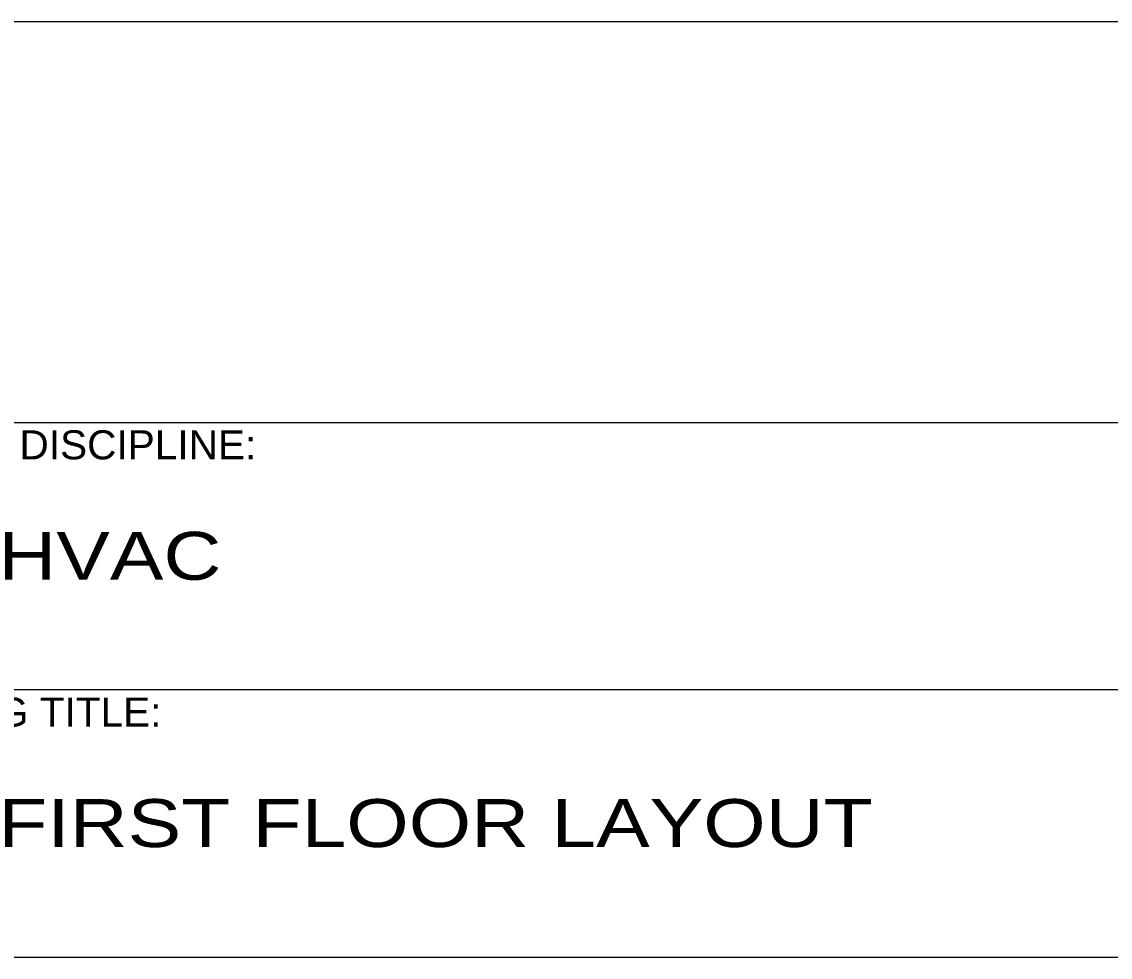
# Model space of a CAD drawing. Header units: millimetres. Extents: x -160614 to 59925, y -157025 to 0.
# Drawn here: x -42492 to -33385, y -129881 to -122056 of the extents above; entities that cross this region are included whole.
import ezdxf

# ---------------------------------------------------------------- set-up
doc = ezdxf.new("R2010")
doc.units = ezdxf.units.MM
doc.header["$LTSCALE"] = 8
doc.layers.add('Frame', color=9, linetype='Continuous', lineweight=9)
doc.styles.add('MARI3', font='arial.ttf', dxfattribs={"width": 1.2})
doc.styles.add('TTLB-A0-JeddahDP$0$swis721', font='swiss.ttf')

msp = doc.modelspace()

# ---------------------------------------------------------------- linework, layer by layer
at = {"layer": 'Frame'}
for p, q in [((-16440.4, -122055.5), (-86027.4, -122055.5)), ((-16440.4, -125409.3), (-86027.4, -125409.3)), ((-16440.4, -127645.2), (-44275.2, -127645.2)), ((-86027.4, -129881.1, 0.4), (-16440.4, -129881.1, 0.4))]:
    msp.add_line(p, q, dxfattribs=at)

# ---------------------------------------------------------------- texts
at = {"layer": 'Frame', "style": 'MARI3', "width": 1.2}
for s, height, p in [('HVAC', 400.79, (-42687.9, -126723.5, 0.4)), ('FIRST FLOOR LAYOUT', 400.787, (-42687.9, -128959.4, 0))]:
    msp.add_text(s, height=height, dxfattribs=at).set_placement(p)
at = {"layer": 'Frame', "char_height": 243.014, "width": 5832.34, "attachment_point": 1, "style": 'TTLB-A0-JeddahDP$0$swis721'}
for s, insert in [('PHASE & DISCIPLINE:', (-44076.4, -125473)), ('DRAWING TITLE:', (-44076.4, -127708.9))]:
    msp.add_mtext(s, dxfattribs=dict(at, insert=insert))

doc.saveas('drawing.dxf')
